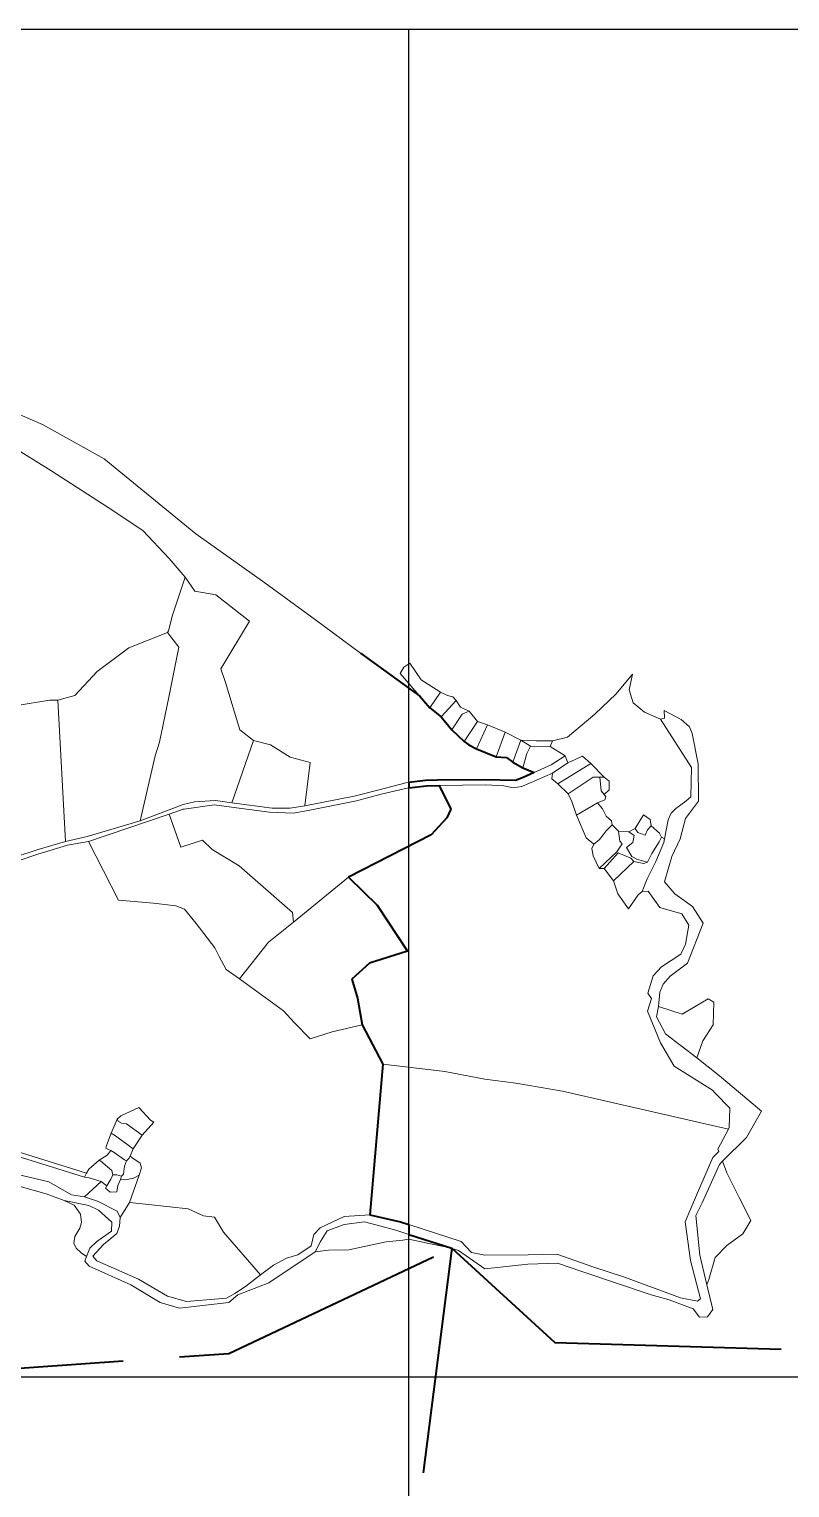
# Model space of a CAD drawing. Header units: metres. Extents: x 548568 to 557107, y 1817749 to 1829427.
# Drawn here: x 553718 to 554283, y 1823918 to 1825000 of the extents above; entities that cross this region are included whole.
import ezdxf

# ---------------------------------------------------------------- set-up
doc = ezdxf.new("R2010")
doc.units = ezdxf.units.M
doc.header["$LTSCALE"] = 28
doc.linetypes.add('LONG_DASHED', pattern=[7.5, 6, -1.5])
for name, color, linetype, lineweight in [('10', 7, 'Continuous', 13), ('23', 7, 'Continuous', 13), ('31', 7, 'Continuous', 13), ('32', 7, 'Continuous', 13), ('34', 7, 'LONG_DASHED', 40), ('54', 7, 'Continuous', 25)]:
    doc.layers.add(name, color=color, linetype=linetype, lineweight=lineweight)

msp = doc.modelspace()

# ---------------------------------------------------------------- linework, layer by layer
at = {"layer": '10'}
for p, q in [((553841.94, 1824625.51), (553893.08, 1824589.16)), ((553893.08, 1824589.16), (553930.56, 1824561.61)), ((553964.15, 1824536.92), (553930.56, 1824561.61)), ((554007.99, 1824505), (553964.15, 1824536.92)), ((553745.06, 1824397.19), (553739.5, 1824502.13)), ((554015.45, 1824496.37), (554023.94, 1824489.76)), ((554015.45, 1824496.37), (554023.94, 1824489.76)), ((554023.94, 1824489.76), (554031.79, 1824480.17)), ((554050.83, 1824486.16), (554040.97, 1824471.49)), ((554058.32, 1824483.75), (554050.2, 1824465.95)), ((553884.58, 1824472.16), (553868.44, 1824425.8)), ((554031.79, 1824480.17), (554040.97, 1824471.49)), ((554071.41, 1824478.36), (554064.62, 1824459.99)), ((554083.04, 1824472.34), (554071.41, 1824478.36)), ((554083.04, 1824472.34), (554077.1, 1824456.03)), ((554090.26, 1824468.04), (554083.04, 1824472.34)), ((554106.61, 1824471.91), (554104.85, 1824467.64)), ((554104.85, 1824467.64), (554090.26, 1824468.04)), ((554115.91, 1824460.74), (554104.85, 1824467.64)), ((554092.87, 1824448.31), (554084.53, 1824451.94)), ((554092.87, 1824448.31), (554084.53, 1824451.94)), ((554110.44, 1824439.96), (554135.09, 1824455.16)), ((554144.8, 1824444.97), (554135.09, 1824455.16)), ((554110.44, 1824439.96), (554118.2, 1824432.67)), ((554144.8, 1824444.97), (554141.68, 1824444.83)), ((554124.37, 1824416.81), (554139.87, 1824425.85)), ((554163.12, 1824404.28), (554155.45, 1824404.79)), ((554187.47, 1824400.51), (554189.66, 1824399.17)), ((554141.19, 1824377.14), (554144.81, 1824377.1)), ((554151.83, 1824368.01), (554144.81, 1824377.1)), ((554151.83, 1824368.01), (554166.98, 1824382.33)), ((553955.12, 1824370.8), (553914.28, 1824337.3)), ((553980.57, 1824231.95), (553965.36, 1824261.12)), ((553980.57, 1824231.95), (553965.36, 1824261.12)), ((553980.57, 1824231.95), (553971.08, 1824120.05)), ((553980.57, 1824231.95), (553971.08, 1824120.05)), ((553795.36, 1824169.19), (553802.11, 1824179.17)), ((553793.11, 1824163.65), (553795.36, 1824169.19)), ((553759.24, 1824133.58), (553771.57, 1824144.77)), ((553785.87, 1824146.34), (553786.7, 1824148.82)), ((553792.62, 1824129.25), (553799.86, 1824149.66)), ((553785.6, 1824118.28), (553792.62, 1824129.25))]:
    msp.add_line(p, q, dxfattribs=at)
for points in [[(553841.94, 1824625.51), (553773.76, 1824681.04), (553728.15, 1824706.66), (553659.85, 1824736.01)], [(553704.68, 1824690.7), (553734.27, 1824672.42), (553776.79, 1824645.07), (553802.61, 1824628.02), (553822.14, 1824607.23), (553833.85, 1824593.46)], [(553820.71, 1824552.29), (553821.51, 1824553.53), (553824.56, 1824565.22), (553833.85, 1824593.46)], [(553884.58, 1824472.16), (553874.45, 1824480.07), (553863.85, 1824515.19), (553860.48, 1824525.38), (553881.78, 1824560.8), (553856.77, 1824580.34), (553841.21, 1824583.03), (553833.85, 1824593.46)], [(553739.5, 1824502.13), (553752.01, 1824505.44), (553768.5, 1824523.35), (553792.18, 1824540.9), (553820.71, 1824552.29)], [(553820.71, 1824552.29), (553829.15, 1824541.39), (553821.9, 1824504.27), (553814.77, 1824470.92), (553811.66, 1824460.74), (553800.47, 1824412.44)], [(554106.61, 1824471.91), (554117.55, 1824474.65), (554138.05, 1824491.75), (554153.77, 1824506.8), (554165.96, 1824521.44)], [(554186.61, 1824487.86), (554174.72, 1824493.17), (554166.39, 1824500.06), (554163.48, 1824509.75), (554165.96, 1824521.44)], [(553678.61, 1824485.13), (553692.8, 1824491.5), (553709.29, 1824498.18), (553733.25, 1824502.09), (553739.5, 1824502.13)], [(554035.04, 1824501.72), (554032.52, 1824504.56), (554028.7, 1824505.42), (554023.51, 1824508.12)], [(554035.04, 1824501.72), (554023.94, 1824489.76), (554031.79, 1824480.17), (554040.97, 1824471.49)], [(554044.68, 1824493.83), (554039.43, 1824491.58), (554031.79, 1824480.17)], [(554044.68, 1824493.83), (554038.35, 1824496.8), (554035.04, 1824501.72)], [(554071.41, 1824478.36), (554058.32, 1824483.75), (554050.83, 1824486.16), (554044.68, 1824493.83)], [(553884.58, 1824472.16), (553897.22, 1824468.96), (553911.93, 1824459.79), (553926.62, 1824455.69), (553922.69, 1824423.54)], [(554040.97, 1824471.49), (554044.4, 1824468.89), (554050.2, 1824465.95), (554064.62, 1824459.99)], [(554040.97, 1824471.49), (554044.4, 1824468.89), (554050.2, 1824465.95), (554064.62, 1824459.99)], [(554083.04, 1824472.34), (554094.31, 1824471.91), (554106.61, 1824471.91)], [(554064.62, 1824459.99), (554072.29, 1824459.46), (554077.1, 1824456.03), (554084.53, 1824451.94)], [(554064.62, 1824459.99), (554072.29, 1824459.46), (554077.1, 1824456.03), (554084.53, 1824451.94)], [(554090.26, 1824468.04), (554087.35, 1824462.5), (554084.53, 1824451.94)], [(554135.09, 1824455.16), (554128.8, 1824460.42), (554117.85, 1824455.55)], [(554106.64, 1824447.95), (554106.11, 1824443.59), (554110.44, 1824439.96)], [(554022.49, 1824438.77), (554030.97, 1824421.19), (554027.98, 1824414.65), (554016.58, 1824402.16), (553955.12, 1824370.8)], [(554022.49, 1824438.77), (554030.97, 1824421.19), (554027.98, 1824414.65), (554016.58, 1824402.16), (553955.12, 1824370.8)], [(554118.2, 1824432.67), (554136.69, 1824445.03), (554141.68, 1824444.83)], [(554144.79, 1824431.94), (554142.52, 1824434.72), (554141.68, 1824444.83)], [(554144.79, 1824431.94), (554148.59, 1824435.58), (554148.64, 1824441.93), (554144.8, 1824444.97)], [(554124.37, 1824416.81), (554120.76, 1824426.97), (554118.2, 1824432.67)], [(554139.87, 1824425.85), (554145.46, 1824427.98), (554146.12, 1824430.25), (554144.79, 1824431.94)], [(553914.28, 1824337.3), (553913.52, 1824344.59), (553873.99, 1824379.23), (553853.99, 1824391.35), (553846.78, 1824398.26), (553830.77, 1824392.96), (553822.1, 1824417.35)], [(554137.11, 1824395.12), (554131.58, 1824399.87), (554124.37, 1824416.81)], [(554139.87, 1824425.85), (554143.51, 1824421.53), (554146.46, 1824415.92), (554150.35, 1824412.55), (554150.87, 1824409.51)], [(554179.69, 1824408.83), (554179.12, 1824413.62), (554174.04, 1824416.91), (554167.9, 1824406.91)], [(554137.11, 1824395.12), (554141.5, 1824398.57), (554144.02, 1824402.05), (554146.39, 1824405.16), (554150.87, 1824409.51)], [(554141.19, 1824377.14), (554154.35, 1824389.54), (554158.22, 1824395.41), (554156.38, 1824397.33), (554155.45, 1824404.79), (554150.87, 1824409.51)], [(554177.01, 1824381.86), (554169.5, 1824383.9), (554165.37, 1824386.16), (554161.53, 1824392.71), (554166.22, 1824396.38), (554166.72, 1824399.16), (554167.05, 1824401.56), (554163.12, 1824404.28), (554167.9, 1824406.91)], [(554179.69, 1824408.83), (554177, 1824405.73), (554175.27, 1824402), (554169.89, 1824403.94), (554167.9, 1824406.91)], [(554179.69, 1824408.83), (554185.91, 1824403.37), (554187.47, 1824400.51)], [(553874.15, 1824295.17), (553864.34, 1824302.2), (553859.21, 1824311.91), (553855.92, 1824318.27), (553842.09, 1824336.4), (553833.47, 1824346.96), (553827.07, 1824349.38), (553810.34, 1824351.35), (553784.41, 1824353.76), (553762.22, 1824397.12)], [(554137.11, 1824395.12), (554135.66, 1824392.06), (554136.76, 1824386.53), (554141.19, 1824377.14)], [(554187.47, 1824400.51), (554185.69, 1824396.85), (554180.34, 1824388.29), (554177.01, 1824381.86)], [(554144.81, 1824377.1), (554155.33, 1824388.68), (554164.6, 1824384.77), (554166.98, 1824382.33)], [(554166.98, 1824382.33), (554174.27, 1824380.74), (554177.01, 1824381.86)], [(553965.36, 1824261.12), (553961.75, 1824280.94), (553957.56, 1824295.08), (553970.63, 1824306.84), (553985.07, 1824311.11), (553998.97, 1824315.7), (553976.3, 1824349.96), (553955.12, 1824370.8)], [(553965.36, 1824261.12), (553961.75, 1824280.94), (553957.56, 1824295.08), (553970.63, 1824306.84), (553985.07, 1824311.11), (553998.97, 1824315.7), (553976.3, 1824349.96), (553955.12, 1824370.8)], [(554173, 1824359.96), (554170.12, 1824357.61), (554163.03, 1824347.19), (554155.11, 1824358.45), (554151.83, 1824368.01)], [(553874.15, 1824295.17), (553895.69, 1824322.39), (553914.28, 1824337.3)], [(553965.36, 1824261.12), (553943.1, 1824255.95), (553926.72, 1824250.69), (553915.04, 1824262.63), (553906.92, 1824271.53), (553874.15, 1824295.17)], [(554226.14, 1824277.93), (554222.1, 1824280.32), (554202.74, 1824269.16), (554185.24, 1824274.81)], [(554213.7, 1824236.63), (554218.12, 1824249.36), (554225.85, 1824261.22), (554226.14, 1824277.93)], [(554237.1, 1824183.82), (554113.93, 1824211.97), (554079.39, 1824217.89), (554056.23, 1824220.91), (554026.58, 1824226.58), (553980.57, 1824231.95)], [(553783.34, 1824191.09), (553786.18, 1824193.72), (553799.44, 1824199.68), (553808.29, 1824190.5), (553810.59, 1824188.86), (553802.11, 1824179.17)], [(553778.7, 1824167.81), (553776.62, 1824168.86), (553774.94, 1824169.55), (553775.54, 1824171.69), (553778.95, 1824180.72), (553783.34, 1824191.09)], [(553783.34, 1824191.09), (553784.39, 1824189.34), (553786.72, 1824188.09), (553790.29, 1824187.69), (553802.11, 1824179.17)], [(553778.95, 1824180.72), (553782.16, 1824178.69), (553784.1, 1824177.2), (553795.36, 1824169.19)], [(553778.7, 1824167.81), (553775.95, 1824164.4), (553770.05, 1824160.82)], [(553790.35, 1824160.31), (553788.86, 1824161.05), (553781.14, 1824166.28), (553778.7, 1824167.81)], [(553770.05, 1824160.82), (553762.35, 1824154.1), (553760.75, 1824151.12)], [(553780.26, 1824149.85), (553779.4, 1824152.99), (553771.41, 1824159.94), (553770.05, 1824160.82)], [(553786.7, 1824148.82), (553788.17, 1824150.35), (553789.01, 1824156.23), (553790.35, 1824160.31)], [(553790.35, 1824160.31), (553792.19, 1824161.95), (553793.11, 1824163.65)], [(553799.86, 1824149.66), (553801.45, 1824154.91), (553800.64, 1824158.56), (553794.25, 1824162.57), (553793.11, 1824163.65)], [(554232.73, 1824159.91), (554236.01, 1824151.28), (554244.99, 1824133.04), (554253.64, 1824115.83)], [(553759.09, 1824148.03), (553762.61, 1824147.56), (553771.57, 1824144.77), (553775.82, 1824141.54)], [(553775.82, 1824141.54), (553774.78, 1824140.02), (553778.18, 1824137.04), (553783.28, 1824137.18), (553784.05, 1824141.86), (553785.87, 1824146.34)], [(553780.26, 1824149.85), (553778.86, 1824146.57), (553775.82, 1824141.54)], [(553786.7, 1824148.82), (553783.24, 1824149.91), (553780.26, 1824149.85)], [(553785.87, 1824146.34), (553789.89, 1824146), (553795.48, 1824147.27), (553799.86, 1824149.66)], [(553760.71, 1824089.11), (553756.65, 1824091.92), (553753.02, 1824095.32), (553751.3, 1824099.23), (553752.03, 1824103.97), (553755.71, 1824110.18), (553757.06, 1824114.44), (553756.36, 1824120.57), (553751.51, 1824127.23), (553744.18, 1824130.84)], [(553792.62, 1824129.25), (553804.54, 1824128.11), (553822.6, 1824126.13), (553836.04, 1824124.63), (553847.49, 1824119.32), (553855.77, 1824118.31), (553862.48, 1824107.35), (553889.78, 1824075.7)], [(554221.12, 1824068.12), (554222.58, 1824072.11), (554227.19, 1824088.5), (554235.94, 1824097.28), (554247.69, 1824106), (554253.64, 1824115.83)], [(554031.71, 1824095.32), (554014.65, 1824098.82), (554000, 1824102.1), (553995.47, 1824101.4), (553983.16, 1824100), (553955.36, 1824094.14), (553940.26, 1824093.98), (553930.34, 1824092.78)]]:
    msp.add_lwpolyline(points, dxfattribs=at)
at = {"layer": '23'}
for p, q in [((554117.85, 1824455.55), (554115.91, 1824460.74)), ((554117.85, 1824455.55), (554106.64, 1824447.95)), ((553762.22, 1824397.12), (553822.1, 1824417.35)), ((553760.75, 1824151.12), (553759.09, 1824148.03))]:
    msp.add_line(p, q, dxfattribs=at)
for points in [[(554092.87, 1824448.31), (554105.52, 1824454.16), (554115.91, 1824460.74)], [(554000, 1824440.93), (554012.31, 1824442.38), (554021.14, 1824442.82), (554055.96, 1824442.96), (554066.15, 1824442.71), (554079.1, 1824442.35), (554084.67, 1824444.63), (554092.87, 1824448.31)], [(554000, 1824440.93), (554012.31, 1824442.38), (554021.14, 1824442.82), (554055.96, 1824442.96), (554066.15, 1824442.71), (554079.1, 1824442.35), (554084.67, 1824444.63), (554092.87, 1824448.31)], [(554106.64, 1824447.95), (554083.68, 1824437.94), (554077.22, 1824437.13), (554070.49, 1824438.37), (554057.06, 1824439.35), (554022.49, 1824438.77)], [(554000, 1824437.1), (553999.67, 1824437.06), (553979.45, 1824432.39), (553961.18, 1824427.48), (553925.19, 1824420.25), (553914.01, 1824418.31), (553896.54, 1824418.92), (553871.98, 1824422.17), (553855.5, 1824424.33), (553833.18, 1824421.24), (553832.4, 1824421.11), (553822.1, 1824417.35)], [(554000, 1824440.93), (553997.6, 1824440.65), (553977.77, 1824435.52), (553959.32, 1824430.84), (553922.69, 1824423.54)], [(554000, 1824437.1), (554013.11, 1824438.58), (554022.49, 1824438.77)], [(554000, 1824437.1), (554013.11, 1824438.58), (554022.49, 1824438.77)], [(553868.44, 1824425.8), (553856.41, 1824427.64), (553840.72, 1824426.57), (553832.35, 1824424.55), (553800.47, 1824412.44)], [(553922.69, 1824423.54), (553911.72, 1824421.91), (553898.46, 1824421.9), (553868.44, 1824425.8)], [(553800.47, 1824412.44), (553761.31, 1824400.95), (553745.06, 1824397.19)], [(553745.06, 1824397.19), (553724.82, 1824391.21), (553707.57, 1824385.44), (553683.07, 1824377.95), (553675.2, 1824375.15), (553667.09, 1824371.95), (553648.46, 1824360.11), (553633.07, 1824353.94), (553617.44, 1824349.56), (553605.37, 1824347.09), (553592.29, 1824342.98), (553577.7, 1824338.25), (553560.44, 1824331.98), (553550.27, 1824325.55), (553512.39, 1824306.75)], [(553762.22, 1824397.12), (553746.53, 1824394.46), (553724.5, 1824387.8), (553710.63, 1824383.07)], [(553419.55, 1824226.38), (553432.51, 1824234.43), (553445.53, 1824241.66), (553468.99, 1824257.16), (553475.39, 1824267.48), (553496.33, 1824290.23), (553522.98, 1824267.16), (553533.89, 1824252.03), (553546.04, 1824236.95), (553551.74, 1824233.06), (553578, 1824230.1), (553633.89, 1824187.24), (553759.09, 1824148.03)], [(553636.99, 1824189.72), (553760.75, 1824151.12)]]:
    msp.add_lwpolyline(points, dxfattribs=at)
at = {"layer": '31'}
for p, q in [((554015.45, 1824496.37), (553993.43, 1824521.85)), ((554023.51, 1824508.12), (554015.45, 1824496.37))]:
    msp.add_line(p, q, dxfattribs=at)
for points in [[(554000.59, 1824529.61), (553996.13, 1824526.49), (553993.43, 1824521.85)], [(554023.51, 1824508.12), (554009.07, 1824517.12), (554000.59, 1824529.61)]]:
    msp.add_lwpolyline(points, dxfattribs=at)
at = {"layer": '32'}
for p, q in [((554015.45, 1824496.37), (554007.99, 1824505)), ((554189.61, 1824488.75), (554186.61, 1824487.86)), ((554186.61, 1824487.86), (554209.64, 1824452.07)), ((554209.15, 1824430.4), (554209.64, 1824452.07)), ((554177.43, 1824360.43), (554173, 1824359.96)), ((554185.24, 1824274.81), (554183.65, 1824267.11)), ((554183.65, 1824267.11), (554190.29, 1824254.52)), ((554190.29, 1824254.52), (554213.7, 1824236.63)), ((554000, 1824105.59), (554031.71, 1824095.32)), ((554214.01, 1824055.98), (554216.24, 1824057.79))]:
    msp.add_line(p, q, dxfattribs=at)
for points in [[(554189.61, 1824488.75), (554189.49, 1824494.46), (554202.09, 1824487.61), (554208.19, 1824482.29), (554210.17, 1824477.36)], [(554210.17, 1824477.36), (554214.72, 1824454.71), (554214.91, 1824427.02), (554205.13, 1824414.21), (554201.36, 1824399.14), (554194.96, 1824385.96), (554189.69, 1824367.13), (554197.22, 1824358.46), (554210.4, 1824349.05), (554218.3, 1824336.62), (554206.78, 1824306.93), (554193.84, 1824297.22), (554188.75, 1824291.2), (554186.21, 1824285.42), (554185.24, 1824274.81)], [(554209.15, 1824430.4), (554205.35, 1824427.03), (554197.98, 1824421.74), (554194.54, 1824418.25)], [(554189.66, 1824399.17), (554192.41, 1824413.14), (554194.54, 1824418.25)], [(554173, 1824359.96), (554176.85, 1824369.52), (554183.18, 1824382.28), (554189.13, 1824396.49), (554189.66, 1824399.17)], [(554202.41, 1824343.44), (554186.25, 1824348.23), (554177.43, 1824360.43)], [(554202.41, 1824343.44), (554207.62, 1824335.03), (554205.26, 1824320.91), (554201.75, 1824313.52), (554187.52, 1824304.06), (554181.18, 1824297.4)], [(554181.18, 1824297.4), (554177.19, 1824284.72), (554179.95, 1824280.68)], [(554179.95, 1824280.68), (554176.92, 1824271.29), (554186.65, 1824247.85), (554196.92, 1824230.53), (554225.33, 1824212.66)], [(554232.73, 1824159.91), (554250.37, 1824177.64), (554261.6, 1824197.18), (554230.5, 1824223.39), (554213.7, 1824236.63)], [(554225.33, 1824212.66), (554227.19, 1824210.49), (554238.09, 1824199.33), (554237.63, 1824184.84), (554237.1, 1824183.82)], [(554237.1, 1824183.82), (554229.34, 1824168.85), (554229.97, 1824167.2)], [(554229.97, 1824167.2), (554225.39, 1824162.67), (554213.51, 1824134.65), (554204.98, 1824114.93), (554208.85, 1824086.37), (554216.24, 1824057.79)], [(553607.13, 1824096.57), (553627.71, 1824095.83), (553634.69, 1824102.12), (553634.34, 1824112.59), (553622.48, 1824136.33), (553628.06, 1824147.85), (553642.02, 1824157.98), (553673.37, 1824156.36), (553694.78, 1824153.5), (553732.72, 1824144.71), (553749.48, 1824134.89), (553759.24, 1824133.58)], [(554221.12, 1824068.12), (554215.84, 1824090.18), (554212.8, 1824119.72), (554217.6, 1824129.16), (554230.36, 1824157.52), (554232.73, 1824159.91)], [(553744.18, 1824130.84), (553730.64, 1824135.63), (553711.45, 1824141.22), (553699.59, 1824144.36), (553687.37, 1824145.41), (553672.72, 1824149.25), (553654.93, 1824152.74), (553640.97, 1824148.2), (553633.3, 1824135.63), (553643.07, 1824113.99), (553643.41, 1824098.98), (553633.99, 1824089.2), (553610.27, 1824088.5), (553576.29, 1824079.05), (553575.64, 1824073.79), (553584.84, 1824070.5), (553600.63, 1824071.16), (553616.42, 1824069.84), (553628.92, 1824065.23), (553631.46, 1824060.79), (553632.42, 1824055.01)], [(553760.71, 1824089.11), (553763.11, 1824095.35), (553768.47, 1824100.31), (553779.31, 1824108.11), (553779.55, 1824114.72), (553769.5, 1824123.55), (553762.46, 1824127.1), (553744.18, 1824130.84)], [(553785.6, 1824118.28), (553783.56, 1824122.96), (553768.74, 1824130.37), (553759.24, 1824133.58)], [(553864.6, 1824058.28), (553834.92, 1824055.73), (553820.69, 1824059.66), (553799.25, 1824072.47), (553768.44, 1824085.94), (553765.49, 1824089.43), (553773.39, 1824098.08), (553783.29, 1824106.16), (553785.28, 1824111.74), (553785.6, 1824118.28)], [(553971.08, 1824120.05), (553952, 1824118.96), (553933.98, 1824110.5), (553929.46, 1824105.54), (553927.44, 1824097.21), (553917.46, 1824090.56)], [(554000, 1824105.59), (553990.35, 1824108.72), (553967.07, 1824114.89), (553951.96, 1824113), (553939.33, 1824108.17), (553934.33, 1824100.43), (553930.34, 1824092.78)], [(554000, 1824112.85), (553993.76, 1824114.85), (553971.08, 1824120.05)], [(554000, 1824112.85), (553993.76, 1824114.85), (553971.08, 1824120.05)], [(554000, 1824112.85), (554038.76, 1824100.4), (554046.51, 1824092.29)], [(554000, 1824105.59), (554036.79, 1824093.68), (554056.23, 1824080.16), (554088.23, 1824083.54), (554110.24, 1824084.23), (554128.31, 1824077.99), (554179.68, 1824060.84), (554192.98, 1824056.97), (554210.84, 1824050.44), (554215.7, 1824044.24), (554221.48, 1824044.44), (554225.52, 1824049.77), (554221.12, 1824068.12)], [(553760.71, 1824089.11), (553759.46, 1824085.85), (553762.61, 1824082.12), (553793.69, 1824068.2), (553815.42, 1824055.06), (553829.64, 1824050.78), (553866.25, 1824055.07), (553873.06, 1824060.7), (553895.98, 1824069.7), (553930.34, 1824092.78)], [(554046.51, 1824092.29), (554056.33, 1824090.28), (554088.53, 1824090.45), (554109.84, 1824091.03), (554137.3, 1824081.36), (554159.91, 1824073.99), (554201.4, 1824058.55), (554214.01, 1824055.98)], [(553917.46, 1824090.56), (553909.01, 1824087.89), (553899.41, 1824082.84), (553889.78, 1824075.7)], [(553864.6, 1824058.28), (553870.87, 1824061.65), (553878.61, 1824066.91), (553889.78, 1824075.7)]]:
    msp.add_lwpolyline(points, dxfattribs=at)
at = {"layer": '34'}
for points in [[(553964.15, 1824536.92), (554007.99, 1824505), (554015.45, 1824496.37), (554023.94, 1824489.76), (554031.79, 1824480.17), (554040.97, 1824471.49), (554044.4, 1824468.89), (554050.2, 1824465.95), (554064.62, 1824459.99), (554072.29, 1824459.46), (554077.1, 1824456.03), (554084.53, 1824451.94), (554092.87, 1824448.31), (554084.67, 1824444.63), (554079.1, 1824442.35), (554055.96, 1824442.96), (554021.14, 1824442.82), (554012.31, 1824442.38), (554000, 1824440.93), (554000, 1824437.1), (554013.11, 1824438.58), (554022.49, 1824438.77), (554030.97, 1824421.19), (554027.98, 1824414.65), (554016.58, 1824402.16), (553955.12, 1824370.8), (553976.3, 1824349.96), (553998.97, 1824315.7), (553970.63, 1824306.84), (553957.56, 1824295.08), (553961.75, 1824280.94), (553965.36, 1824261.12), (553980.57, 1824231.95), (553971.08, 1824120.05), (553993.76, 1824114.85), (554000, 1824112.85), (554000, 1824105.59), (554031.71, 1824095.32)], [(553620.23, 1824000), (553866.21, 1824017.34), (554031.71, 1824095.32), (554108.25, 1824025.3), (555000, 1824000)], [(554031.71, 1824095.32), (553965.56, 1823574.67)]]:
    msp.add_lwpolyline(points, dxfattribs=at)
at = {"layer": '54'}
for p, q in [((549000, 1825000), (555000, 1825000)), ((554000, 1819000), (554000, 1825000)), ((550000, 1824000), (555000, 1824000))]:
    msp.add_line(p, q, dxfattribs=at)

doc.saveas('drawing.dxf')
